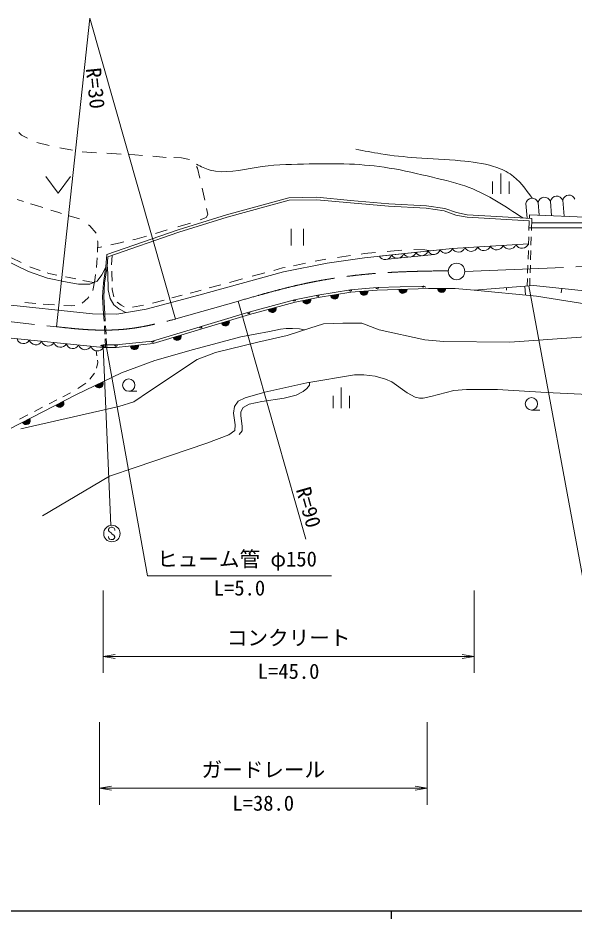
# Model space of a CAD drawing. Units: millimetres, scale not verified. Extents: x 40000 to 680000, y 20000 to 380000.
# Drawn here: x 122712 to 190298, y 204000 to 313215 of the extents above; entities that cross this region are included whole.
import ezdxf
from ezdxf.enums import TextEntityAlignment as Align

# ---------------------------------------------------------------- set-up
doc = ezdxf.new("R2010")
doc.units = ezdxf.units.MM
doc.header["$LTSCALE"] = 1000
doc.linetypes.add('CHAIN', pattern=[18.5, 12, -1.5, 3.5, -1.5])
for name, color, linetype, lineweight in [('M-BGD', 7, 'Continuous', 13), ('M-BMK', 2, 'CHAIN', 13), ('M-BMK-SRVR', 3, 'Continuous', 13), ('M-STR-HTXT', 7, 'Continuous', 13), ('M-STR-STR3', 7, 'Continuous', 13), ('M-STR-STRC', 7, 'Continuous', 13), ('M-TTL-BAND', 7, 'Continuous', 25)]:
    doc.layers.add(name, color=color, linetype=linetype, lineweight=lineweight)
doc.styles.add('ＭＳ ゴシック', font='')
doc.styles.get('ＭＳ ゴシック').set_extended_font_data('MS Gothic')

# ---------------------------------------------------------------- blocks, each defined once
blk = doc.blocks.new('open_arrow')
at = {"color": 0, "linetype": 'Continuous', "lineweight": -2}
blk.add_lwpolyline([(7.5, 1.25), (0, 0), (7.5, -1.25)], dxfattribs=at)
blk = doc.blocks.new('filled_dot')
at = {"color": 0, "linetype": 'Continuous', "lineweight": -2, "const_width": 1.25}
blk.add_lwpolyline([(-0.625, 0, 1), (0.625, 0, 1)], format="xyb", close=True, dxfattribs=at)

msp = doc.modelspace()

# ---------------------------------------------------------------- linework, layer by layer
at = {"layer": 'M-BGD'}
for p, q in [((122807, 299341), (123142, 299006)), ((123142, 299006), (123877, 298638)), ((124997, 298128), (126493, 297754)), ((127775, 297470), (129307, 297198)), ((130489, 296988), (132251, 296889)), ((133506, 296818), (135236, 296720)), ((136206, 296665), (136904, 296626)), ((136904, 296626), (137833, 296551)), ((139056, 296451), (140709, 296317)), ((141634, 296290), (142544, 296264)), ((142544, 296264), (143515, 296069)), ((144384, 295205), (144510, 295022)), ((144510, 295022), (144777, 293807)), ((126096, 293984), (127596, 291984)), ((127596, 291984), (129096, 293984)), ((181293, 294385), (181293, 291885)), ((180293, 293385), (180293, 291885)), ((182293, 291885), (182293, 293385)), ((145049, 292574), (145367, 291128)), ((122617, 291222), (123392, 290975)), ((124225, 290709), (124959, 290475)), ((148022, 289371), (155562, 291430)), ((148106, 289083), (155605, 291131)), ((155562, 291430), (158984, 291494)), ((155605, 291131), (158973, 291193)), ((158973, 291193), (163044, 290815)), ((158984, 291494), (163071, 291113)), ((163044, 290815), (167675, 290402)), ((163071, 291113), (167696, 290701)), ((167696, 290701), (172259, 290448)), ((184320, 290739), (184475, 288946)), ((185814, 290869), (185950, 289308)), ((187309, 290998), (187460, 289248)), ((188803, 291128), (188971, 289188)), ((124959, 290475), (125734, 290233)), ((126686, 289936), (127674, 289627)), ((127674, 289627), (128007, 289525)), ((145590, 290114), (145752, 289382)), ((167675, 290402), (172229, 290149)), ((172229, 290149), (174436, 289838)), ((172259, 290448), (174508, 290131)), ((174436, 289838), (175854, 289334)), ((174508, 290131), (175934, 289624)), ((175934, 289624), (177231, 289368)), ((128910, 289249), (130188, 288859)), ((143656, 288365), (142101, 287908)), ((142129, 287533), (148022, 289371)), ((142222, 287248), (148106, 289083)), ((145545, 289020), (144813, 288746)), ((145752, 289382), (145545, 289020)), ((175854, 289334), (177194, 289070)), ((177194, 289070), (184748, 288630)), ((177231, 289368), (185057, 288913)), ((184748, 288630), (184712, 287465)), ((184757, 288930), (184770, 289354)), ((192501, 289049), (184770, 289354)), ((185057, 288913), (185012, 287450)), ((196002, 288375), (185022, 288375)), ((131441, 288032), (131265, 288148)), ((132188, 287149), (131441, 288032)), ((133496, 284556), (142129, 287533)), ((133624, 284283), (142222, 287248)), ((140818, 287531), (139385, 287110)), ((155846, 285650), (155846, 287650)), ((157346, 287650), (157346, 285650)), ((196028, 287775), (184722, 287775)), ((132392, 286097), (132369, 286212)), ((136904, 286382), (136630, 286319)), ((138288, 286788), (136904, 286382)), ((184688, 286673), (184659, 285724)), ((184988, 286674), (184958, 285694)), ((132358, 284841), (132392, 286097)), ((132903, 285481), (132372, 285363)), ((135093, 285968), (133991, 285723)), ((135572, 286077), (135093, 285968)), ((164768, 284156), (175403, 285289)), ((166564, 284347), (175403, 285289)), ((167922, 284957), (169280, 285054)), ((170738, 285145), (172092, 285126)), ((172092, 285126), (172802, 285012)), ((175403, 285289), (184663, 285845)), ((175403, 285289), (184663, 285845)), ((121935, 284157), (123083, 283590)), ((132290, 283586), (132319, 284125)), ((133378, 283105), (133496, 284556)), ((133527, 283087), (133624, 284283)), ((134046, 283302), (134140, 284461)), ((158765, 283726), (160081, 283994)), ((160238, 283516), (164768, 284156)), ((161486, 284197), (163057, 284419)), ((164369, 284605), (164698, 284651)), ((164698, 284651), (166103, 284785)), ((173251, 284557), (167166, 283931)), ((167522, 284919), (167922, 284957)), ((184637, 285023), (184606, 283992)), ((184937, 285015), (184904, 283921)), ((121171, 283865), (124000, 282469)), ((124152, 283063), (124231, 283024)), ((124231, 283024), (125382, 282628)), ((132221, 282966), (132290, 283586)), ((132880, 282075), (133372, 283028)), ((133072, 281099), (133378, 283105)), ((133221, 281083), (133527, 283087)), ((133545, 283308), (133606, 282243)), ((153738, 282629), (154804, 282920)), ((154804, 282920), (155130, 282986)), ((154920, 282433), (160238, 283516)), ((156134, 283190), (157602, 283489)), ((184583, 283237), (184554, 282297)), ((184883, 283256), (184855, 282338)), ((124000, 282469), (126291, 281681)), ((126231, 282336), (126451, 282261)), ((126451, 282261), (127443, 282053)), ((128473, 281838), (128905, 281748)), ((132052, 281448), (132126, 282111)), ((132307, 281323), (132880, 282075)), ((133606, 282243), (133637, 280251)), ((134091, 282523), (134106, 282261)), ((134106, 282261), (134120, 281335)), ((144650, 279635), (154920, 282433)), ((151141, 281921), (152650, 282333)), ((126291, 281681), (128690, 281180)), ((128690, 281180), (130051, 280965)), ((128905, 281748), (129727, 281581)), ((130051, 280965), (131448, 280965)), ((130594, 281405), (131879, 281145)), ((131448, 280965), (132307, 281323)), ((131781, 280192), (132052, 281448)), ((132960, 279428), (133072, 281099)), ((133111, 279428), (133221, 281083)), ((145921, 280499), (147331, 280884)), ((148365, 281165), (149933, 281592)), ((166290, 280541), (171856, 280719)), ((178052, 280209), (185260, 280780)), ((184311, 279641), (184225, 280698)), ((184533, 281631), (184505, 280720)), ((184834, 281661), (184806, 280744)), ((185260, 280780), (192589, 280010)), ((133637, 280251), (133886, 279224)), ((134133, 280518), (134136, 280315)), ((134136, 280315), (134354, 279416)), ((138272, 277939), (144650, 279635)), ((141377, 279282), (142616, 279612)), ((143619, 279878), (144520, 280118)), ((144520, 280118), (144941, 280232)), ((156256, 279062), (159095, 279622)), ((159095, 279622), (163049, 280261)), ((159148, 279326), (163086, 279963)), ((163049, 280261), (166290, 280541)), ((163086, 279963), (166308, 280241)), ((166308, 280241), (172512, 280440)), ((172512, 280440), (175746, 280442)), ((175746, 280442), (178052, 280209)), ((178052, 280209), (185627, 279517)), ((181992, 280219), (181968, 280519)), ((188624, 279893), (188680, 280420)), ((115606, 279052), (131733, 277374)), ((123544, 278715), (124886, 278603)), ((125773, 278529), (127136, 278448)), ((130513, 278653), (131204, 279242)), ((131204, 279242), (131301, 279403)), ((133106, 277356), (132960, 279428)), ((133256, 277354), (133111, 279428)), ((133886, 279224), (134353, 278446)), ((134735, 278782), (135222, 278397)), ((139040, 278661), (140434, 279031)), ((150714, 277547), (156256, 279062)), ((150796, 277258), (156325, 278770)), ((156325, 278770), (159148, 279326)), ((185627, 279517), (199547, 277272)), ((128263, 278381), (129201, 278325)), ((129201, 278325), (129614, 278377)), ((134353, 278446), (134944, 277979)), ((134720, 277334), (138272, 277939)), ((134944, 277979), (135781, 277515)), ((135222, 278397), (135601, 278186)), ((136586, 278159), (137926, 278388)), ((139044, 274054), (150714, 277547)), ((131733, 277374), (134720, 277334)), ((133106, 277356), (133157, 276467)), ((133256, 277354), (133308, 276457)), ((139103, 273758), (150796, 277258)), ((102631, 276304), (133057, 273281)), ((107638, 275806), (133057, 273281)), ((133190, 275888), (133248, 274881)), ((133338, 275921), (133398, 274884)), ((153221, 275204), (154569, 275480)), ((154569, 275480), (155263, 275574)), ((155263, 275574), (156014, 275589)), ((155377, 274735), (158129, 275636)), ((156014, 275589), (156859, 275552)), ((156859, 275552), (157486, 275425)), ((158129, 275636), (159781, 276136)), ((159781, 276136), (162133, 276237)), ((162133, 276237), (164435, 276237)), ((164435, 276237), (166537, 275436)), ((166537, 275436), (172092, 274185)), ((133279, 274341), (133340, 273281)), ((133429, 274352), (133490, 273281)), ((144024, 273045), (149767, 274557)), ((149767, 274557), (153221, 275204)), ((151824, 273934), (155377, 274735)), ((172092, 274185), (174344, 273984)), ((182401, 273934), (194963, 274785)), ((133057, 273581), (134593, 273581)), ((133057, 273281), (134609, 273281)), ((134593, 273581), (139044, 274054)), ((134609, 273281), (139103, 273758)), ((139318, 271707), (144024, 273045)), ((146669, 272683), (151824, 273934)), ((174344, 273984), (182401, 273934)), ((132206, 272865), (132290, 272247)), ((144467, 271833), (146669, 272683)), ((132399, 271437), (132234, 270762)), ((132361, 271723), (132399, 271437)), ((135260, 270196), (139318, 271707)), ((138662, 267979), (144467, 271833)), ((129820, 267562), (135260, 270196)), ((131989, 270158), (131427, 269453)), ((157760, 268978), (163556, 269950)), ((163556, 269950), (164661, 269950)), ((164661, 269950), (166034, 269797)), ((166034, 269797), (167311, 269435)), ((130951, 268937), (129990, 268323)), ((152651, 267853), (157760, 268978)), ((157760, 268304), (158071, 268704)), ((158071, 268704), (158071, 269030)), ((167311, 269435), (168074, 269111)), ((168074, 269111), (169942, 267776)), ((129090, 267792), (128153, 267310)), ((136145, 267967), (137145, 267967)), ((136760, 266678), (138662, 267979)), ((150267, 267185), (152651, 267853)), ((156449, 267504), (157315, 267948)), ((157315, 267948), (157760, 268304)), ((161937, 268421), (161937, 265921)), ((169942, 267776), (170910, 267242)), ((172791, 267337), (175576, 268075)), ((175576, 268075), (177147, 268194)), ((177147, 268194), (180884, 268194)), ((180884, 268194), (186812, 267813)), ((186812, 267813), (196643, 267361)), ((109441, 257114), (129820, 267562)), ((127439, 266943), (126497, 266458)), ((134958, 266127), (136760, 266678)), ((148990, 266137), (149410, 266766)), ((149410, 266766), (150267, 267185)), ((150761, 266415), (152294, 266726)), ((152294, 266726), (155027, 267149)), ((155027, 267149), (156449, 267504)), ((160937, 267421), (160937, 265921)), ((162937, 265921), (162937, 267421)), ((170910, 267242), (171410, 267146)), ((171410, 267146), (171886, 267122)), ((171886, 267122), (172791, 267337)), ((123048, 263425), (134958, 266127)), ((125698, 266047), (124704, 265536)), ((148876, 265317), (148990, 266137)), ((149738, 265038), (149761, 265482)), ((149761, 265482), (150027, 265993)), ((150027, 265993), (150761, 266415)), ((185011, 265695), (186011, 265695)), ((123906, 265125), (122895, 264604)), ((149066, 263906), (148876, 265317)), ((149894, 263705), (149738, 265038)), ((149028, 263201), (149066, 263906)), ((149894, 263171), (149894, 263705)), ((145618, 261673), (148304, 262686)), ((148304, 262686), (149028, 263201)), ((149538, 262749), (149894, 263171)), ((136910, 258721), (145618, 261673)), ((133807, 257670), (136910, 258721)), ((125700, 252865), (133807, 257670))]:
    msp.add_line(p, q, dxfattribs=at)
for centre in [(136145, 268717), (185011, 266445)]:
    msp.add_circle(centre, 750, dxfattribs=at)
for centre, radius, start, end in [((188075, 290845), 781, 21.21346, 168.69305), ((189569, 290975), 781, 21.21346, 168.69305), ((185086, 290586), 781, 21.21346, 168.69305), ((186580, 290716), 781, 21.21346, 168.69305), ((173161, 285350), 799, 208.04185, 344.11423), ((174635, 285507), 799, 208.04185, 344.11423), ((176154, 285682), 848, 207.65041, 339.22933), ((177697, 285775), 848, 207.65041, 339.22933), ((179240, 285867), 848, 207.65041, 339.22933), ((180784, 285960), 848, 207.65041, 339.22933), ((182327, 286053), 848, 207.65041, 339.22933), ((183870, 286146), 848, 207.65041, 339.22933), ((167269, 284723), 799, 208.04185, 344.11423), ((168742, 284880), 799, 208.04185, 344.11423), ((170215, 285037), 799, 208.04185, 344.11423), ((171688, 285194), 799, 208.04185, 344.11423), ((171856, 280719), 150, 181.83577, 1.83577), ((171872, 280219), 500, 46.83577, 91.83577), ((159095, 279622), 150, 191.15466, 9.18054), ((161117, 279645), 500, 189.18054, 9.18054), ((161117, 279645), 500, 189.18054, 9.18054), ((161117, 279645), 450, 189.18054, 9.18054), ((161117, 279645), 400, 189.18054, 9.18054), ((161117, 279645), 350, 189.18054, 9.18054), ((161117, 279645), 300, 189.18054, 9.18054), ((161117, 279645), 250, 189.18054, 9.18054), ((161117, 279645), 200, 189.18054, 9.18054), ((161117, 279645), 150, 189.18054, 9.18054), ((161117, 279645), 100, 189.18054, 9.18054), ((161117, 279645), 50, 189.18054, 9.18054), ((163049, 280261), 150, 189.18054, 4.93922), ((164697, 280102), 500, 184.93922, 4.93922), ((164697, 280102), 500, 184.93922, 4.93922), ((164697, 280102), 450, 184.93922, 4.93922), ((164697, 280102), 400, 184.93922, 4.93922), ((164697, 280102), 350, 184.93922, 4.93922), ((164697, 280102), 300, 184.93922, 4.93922), ((164697, 280102), 250, 184.93922, 4.93922), ((164697, 280102), 200, 184.93922, 4.93922), ((164697, 280102), 150, 184.93922, 4.93922), ((164697, 280102), 100, 184.93922, 4.93922), ((164697, 280102), 50, 184.93922, 4.93922), ((166290, 280541), 150, 184.93922, 1.83577), ((169410, 280341), 500, 181.83577, 1.83577), ((169410, 280341), 500, 181.83577, 1.83577), ((169410, 280341), 450, 181.83577, 1.83577), ((169410, 280341), 400, 181.83577, 1.83577), ((169410, 280341), 350, 181.83577, 1.83577), ((169410, 280341), 300, 181.83577, 1.83577), ((169410, 280341), 250, 181.83577, 1.83577), ((169410, 280341), 200, 181.83577, 1.83577), ((169410, 280341), 150, 181.83577, 1.83577), ((169410, 280341), 100, 181.83577, 1.83577), ((169410, 280341), 50, 181.83577, 1.83577), ((174129, 280441), 500, 180.02952, 0.02952), ((174129, 280441), 500, 180.02952, 0.02952), ((174129, 280441), 450, 180.02952, 0.02952), ((174129, 280441), 400, 180.02952, 0.02952), ((174129, 280441), 350, 180.02952, 0.02952), ((174129, 280441), 300, 180.02952, 0.02952), ((174129, 280441), 250, 180.02952, 0.02952), ((174129, 280441), 200, 180.02952, 0.02952), ((174129, 280441), 150, 180.02952, 0.02952), ((174129, 280441), 100, 180.02952, 0.02952), ((174129, 280441), 50, 180.02952, 0.02952), ((156256, 279062), 150, 195.28999, 11.15466), ((157736, 279048), 500, 191.15466, 11.15466), ((157736, 279048), 500, 191.15466, 11.15466), ((157736, 279048), 450, 191.15466, 11.15466), ((157736, 279048), 400, 191.15466, 11.15466), ((157736, 279048), 350, 191.15466, 11.15466), ((157736, 279048), 300, 191.15466, 11.15466), ((157736, 279048), 250, 191.15466, 11.15466), ((157736, 279048), 200, 191.15466, 11.15466), ((157736, 279048), 150, 191.15466, 11.15466), ((157736, 279048), 100, 191.15466, 11.15466), ((157736, 279048), 50, 191.15466, 11.15466), ((150714, 277547), 150, 196.66348, 15.28999), ((153560, 278014), 500, 195.28999, 15.28999), ((153560, 278014), 500, 195.28999, 15.28999), ((153560, 278014), 450, 195.28999, 15.28999), ((153560, 278014), 400, 195.28999, 15.28999), ((153560, 278014), 350, 195.28999, 15.28999), ((153560, 278014), 300, 195.28999, 15.28999), ((153560, 278014), 250, 195.28999, 15.28999), ((153560, 278014), 200, 195.28999, 15.28999), ((153560, 278014), 150, 195.28999, 15.28999), ((153560, 278014), 100, 195.28999, 15.28999), ((153560, 278014), 50, 195.28999, 15.28999), ((147873, 276383), 500, 196.66348, 16.66348), ((147873, 276383), 500, 196.66348, 16.66348), ((147873, 276383), 450, 196.66348, 16.66348), ((147873, 276383), 400, 196.66348, 16.66348), ((147873, 276383), 350, 196.66348, 16.66348), ((147873, 276383), 300, 196.66348, 16.66348), ((147873, 276383), 250, 196.66348, 16.66348), ((147873, 276383), 200, 196.66348, 16.66348), ((147873, 276383), 150, 196.66348, 16.66348), ((147873, 276383), 100, 196.66348, 16.66348), ((147873, 276383), 50, 196.66348, 16.66348), ((144879, 275800), 150, 196.66348, 16.66348), ((123369, 274559), 814, 197.03876, 331.61421), ((124865, 274411), 814, 197.03876, 331.61421), ((142026, 274633), 500, 196.66348, 16.66348), ((142026, 274633), 500, 196.66348, 16.66348), ((142026, 274633), 450, 196.66348, 16.66348), ((142026, 274633), 400, 196.66348, 16.66348), ((142026, 274633), 350, 196.66348, 16.66348), ((142026, 274633), 300, 196.66348, 16.66348), ((142026, 274633), 250, 196.66348, 16.66348), ((142026, 274633), 200, 196.66348, 16.66348), ((142026, 274633), 150, 196.66348, 16.66348), ((142026, 274633), 100, 196.66348, 16.66348), ((142026, 274633), 50, 196.66348, 16.66348), ((126360, 274262), 814, 197.03876, 331.61421), ((127855, 274114), 814, 197.03876, 331.61421), ((129350, 273965), 814, 197.03876, 331.61421), ((130846, 273817), 814, 197.03876, 331.61421), ((132341, 273668), 814, 197.03876, 331.61421), ((133057, 273081), 500, 90, 135), ((134593, 273581), 150, 180, 6.06179), ((136856, 273519), 500, 186.06179, 6.06179), ((136856, 273519), 500, 186.06179, 6.06179), ((136856, 273519), 450, 186.06179, 6.06179), ((136856, 273519), 400, 186.06179, 6.06179), ((136856, 273519), 350, 186.06179, 6.06179), ((136856, 273519), 300, 186.06179, 6.06179), ((136856, 273519), 250, 186.06179, 6.06179), ((136856, 273519), 200, 186.06179, 6.06179), ((136856, 273519), 150, 186.06179, 6.06179), ((136856, 273519), 100, 186.06179, 6.06179), ((136856, 273519), 50, 186.06179, 6.06179), ((139044, 274054), 150, 186.06179, 16.66348), ((132540, 268879), 500, 205.83288, 25.83288), ((132540, 268879), 500, 205.83288, 25.83288), ((132540, 268879), 450, 205.83288, 25.83288), ((132540, 268879), 400, 205.83288, 25.83288), ((132540, 268879), 350, 205.83288, 25.83288), ((132540, 268879), 300, 205.83288, 25.83288), ((132540, 268879), 250, 205.83288, 25.83288), ((132540, 268879), 200, 205.83288, 25.83288), ((132540, 268879), 150, 205.83288, 25.83288), ((132540, 268879), 100, 205.83288, 25.83288), ((132540, 268879), 50, 205.83288, 25.83288), ((127782, 266517), 500, 207.14475, 27.14475), ((127782, 266517), 500, 207.14475, 27.14475), ((127782, 266517), 450, 207.14475, 27.14475), ((127782, 266517), 400, 207.14475, 27.14475), ((127782, 266517), 350, 207.14475, 27.14475), ((127782, 266517), 300, 207.14475, 27.14475), ((127782, 266517), 250, 207.14475, 27.14475), ((127782, 266517), 200, 207.14475, 27.14475), ((127782, 266517), 150, 207.14475, 27.14475), ((127782, 266517), 100, 207.14475, 27.14475), ((127782, 266517), 50, 207.14475, 27.14475), ((123706, 264428), 500, 207.14475, 27.14475), ((123706, 264428), 500, 207.14475, 27.14475), ((123706, 264428), 450, 207.14475, 27.14475), ((123706, 264428), 400, 207.14475, 27.14475), ((123706, 264428), 350, 207.14475, 27.14475), ((123706, 264428), 300, 207.14475, 27.14475), ((123706, 264428), 250, 207.14475, 27.14475), ((123706, 264428), 200, 207.14475, 27.14475), ((123706, 264428), 150, 207.14475, 27.14475), ((123706, 264428), 100, 207.14475, 27.14475), ((123706, 264428), 50, 207.14475, 27.14475)]:
    msp.add_arc(centre, radius, start, end, dxfattribs=at)
for points, knots in [([(163696, 297312), (164708, 297112), (165719, 296912), (166737, 296751), (168169, 296526), (169613, 296379), (171059, 296271), (172845, 296138), (174633, 296063), (176421, 295911), (177771, 295796), (179121, 295638), (180422, 295231), (181128, 295010), (181820, 294716), (182423, 294311), (183515, 293575), (184315, 292471), (185116, 291367)], [0, 0, 0, 0, 1, 1, 1, 2, 2, 2, 3, 3, 3, 4, 4, 4, 5, 5, 5, 6, 6, 6, 6]), ([(144374, 295480), (144913, 295215), (145452, 294951), (146010, 294791), (147772, 294284), (149717, 294816), (151612, 295111), (153548, 295412), (155432, 295466), (157334, 295511), (159191, 295555), (161066, 295590), (162936, 295511), (164546, 295443), (166152, 295289), (167738, 295031), (169511, 294742), (171260, 294322), (173019, 293910), (174522, 293559), (176034, 293215), (177461, 292670), (179771, 291788), (181859, 290383), (183948, 288977)], [0, 0, 0, 0, 1, 1, 1, 2, 2, 2, 3, 3, 3, 4, 4, 4, 5, 5, 5, 6, 6, 6, 7, 7, 7, 8, 8, 8, 8])]:
    msp.add_open_spline(points, degree=3, knots=knots, dxfattribs=at)
at = {"layer": 'M-BMK'}
for p, q in [((176928, 282486), (206041, 283684)), ((141848, 276730), (149457, 278899)), ((107810, 277913), (127387, 275792))]:
    msp.add_line(p, q, dxfattribs=at)
for points in [[(149457, 278899), (152116, 279665), (154775, 280432), (157478, 281013), (160421, 281645), (163416, 282058), (166420, 282282), (169252, 282494), (172092, 282537), (174931, 282580)], [(127387, 275792), (128644, 275653), (129901, 275514), (131166, 275439), (132863, 275339), (134575, 275354), (136258, 275560), (138143, 275791), (139991, 276259), (141840, 276728)]]:
    msp.add_open_spline(points, degree=3, knots=[0, 0, 0, 0, 1, 1, 1, 2, 2, 2, 3, 3, 3, 3], dxfattribs=at)
at = {"layer": 'M-BMK-SRVR'}
msp.add_circle((175928, 282496), 1000, dxfattribs=at)
at = {"layer": 'M-STR-HTXT'}
for p, q in [((131441, 313215), (127387, 275792)), ((131441, 313215), (141840, 276728)), ((157655, 250058), (149438, 278893))]:
    msp.add_line(p, q, dxfattribs=at)
at = {"layer": 'M-STR-STR3'}
for p, q in [((184679, 280734), (191515, 243818)), ((133456, 273281), (138423, 245599)), ((138423, 245599), (160760, 245599)), ((133057, 243824), (133057, 233824)), ((178052, 243824), (178052, 233824)), ((133057, 235824), (178052, 235824)), ((132617, 227840), (132617, 217840)), ((172342, 227840), (172342, 217840)), ((132617, 219840), (172342, 219840))]:
    msp.add_line(p, q, dxfattribs=at)
at = {"layer": 'M-STR-STRC'}
for p, q in [((133042, 273397), (133991, 251715)), ((133824, 251419), (133700, 251234)), ((133700, 251234), (133702, 251103)), ((134016, 251485), (133824, 251419)), ((134137, 251482), (134016, 251485)), ((134387, 251363), (134137, 251482)), ((134450, 251232), (134387, 251363)), ((134450, 251103), (134450, 251232)), ((133702, 250255), (133700, 250376)), ((133702, 251103), (133766, 250974)), ((133742, 250152), (133702, 250255)), ((133826, 250041), (133742, 250152)), ((133766, 250974), (134021, 250792)), ((134021, 250792), (134150, 250660)), ((134150, 250660), (134329, 250544)), ((134329, 250544), (134456, 250344)), ((134450, 250234), (134390, 250102)), ((134456, 250344), (134450, 250234)), ((134013, 249981), (133826, 250041)), ((134147, 249981), (134013, 249981)), ((134248, 250010), (134147, 249981)), ((134390, 250102), (134248, 250010))]:
    msp.add_line(p, q, dxfattribs=at)
msp.add_circle((134107, 250722), 1000, dxfattribs=at)
at = {"layer": 'M-TTL-BAND'}
for p, q in [((40000, 205000), (579000, 205000)), ((168000, 205000), (168000, 204000))]:
    msp.add_line(p, q, dxfattribs=at)

# ---------------------------------------------------------------- block references
at = {"layer": 'M-STR-STR3', "xscale": 193, "yscale": 193}
for p in [(133057, 235824), (132617, 219840)]:
    msp.add_blockref('open_arrow', p, dxfattribs=at)
at = {"layer": 'M-STR-STR3', "xscale": 193, "yscale": 193, "rotation": 180}
for p in [(178052, 235824), (172342, 219840)]:
    msp.add_blockref('open_arrow', p, dxfattribs=at)
at = {"layer": 'M-STR-STRC', "xscale": 160, "yscale": 160, "rotation": 272.5}
msp.add_blockref('filled_dot', (133042, 273397), dxfattribs=at)

# ---------------------------------------------------------------- texts
at = {"layer": 'M-STR-HTXT', "style": 'ＭＳ ゴシック'}
for s, rotation, p in [('R=30', 275.882, (131861, 307184)), ('R=90', 285.84, (157293, 256305))]:
    msp.add_text(s, height=1833, rotation=rotation, dxfattribs=at).set_placement(p, align=Align.MIDDLE_LEFT)
at = {"layer": 'M-STR-STR3', "style": 'ＭＳ ゴシック'}
for s, p in [('ヒューム管 φ150', (139592, 246173)), ('L=5.0', (146467, 242661)), ('コンクリート', (148054, 236620)), ('L=45.0', (151804, 232561)), ('ガードレール', (144980, 220637)), ('L=38.0', (148730, 216578))]:
    msp.add_text(s, height=1833, dxfattribs=at).set_placement(p, align=Align.BOTTOM_LEFT)

doc.saveas('drawing.dxf')
